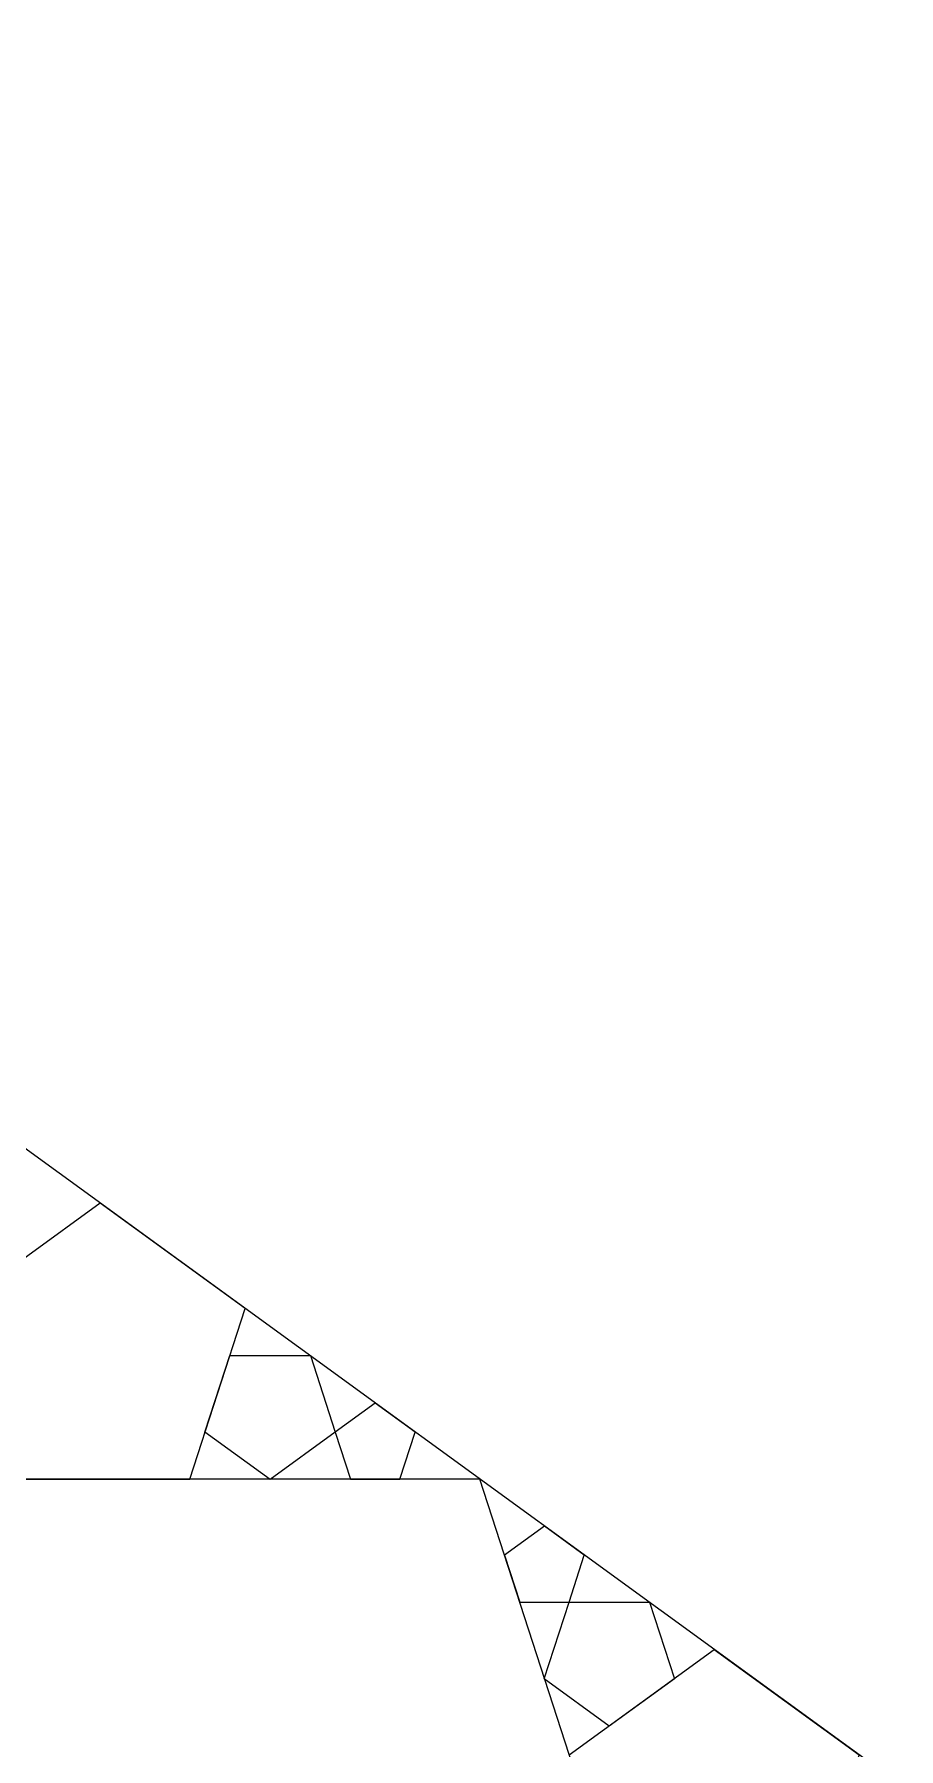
# Model space of a CAD drawing. Header units: inches. Extents: x -578 to 126, y -85 to 118.
# Drawn here: x -246.33 to -225.64, y 54.77 to 95.77 of the extents above; entities that cross this region are included whole.
import ezdxf

# ---------------------------------------------------------------- set-up
doc = ezdxf.new("R2010")
doc.units = ezdxf.units.IN
doc.header["$MEASUREMENT"] = 0
doc.layers.add('drawing', color=7, linetype='Continuous')

msp = doc.modelspace()

# ---------------------------------------------------------------- linework, layer by layer
at = {"layer": 'drawing'}
for points in [[(-283.222, 95.766), (-378.328, 26.668), (-342.001, -85.135), (-224.444, -85.135), (-188.117, 26.668)], [(-244.751, 67.816), (-248.22, 65.295), (-246.895, 61.217), (-242.607, 61.217), (-241.282, 65.295)], [(-239.722, 64.172), (-239.127, 62.341), (-240.685, 61.209), (-242.243, 62.341), (-241.647, 64.172)], [(-238.171, 63.035), (-239.127, 62.34), (-238.762, 61.217), (-237.58, 61.217), (-237.215, 62.34)], [(-231.382, 48.021), (-235.67, 61.217), (-249.545, 61.217), (-253.833, 48.021), (-242.607, 39.865)], [(-231.382, 48.021), (-235.67, 61.217), (-249.545, 61.217), (-253.833, 48.021), (-242.607, 39.865)], [(-234.714, 58.276), (-233.533, 58.276), (-233.168, 59.4), (-234.124, 60.094), (-235.079, 59.4)], [(-234.128, 56.445), (-233.533, 58.276), (-231.607, 58.276), (-231.012, 56.445), (-232.57, 55.313)], [(-232.201, 50.541), (-227.913, 50.541), (-226.588, 54.619), (-230.057, 57.139), (-233.526, 54.619)]]:
    msp.add_lwpolyline(points, close=True, dxfattribs=at)

doc.saveas('drawing.dxf')
